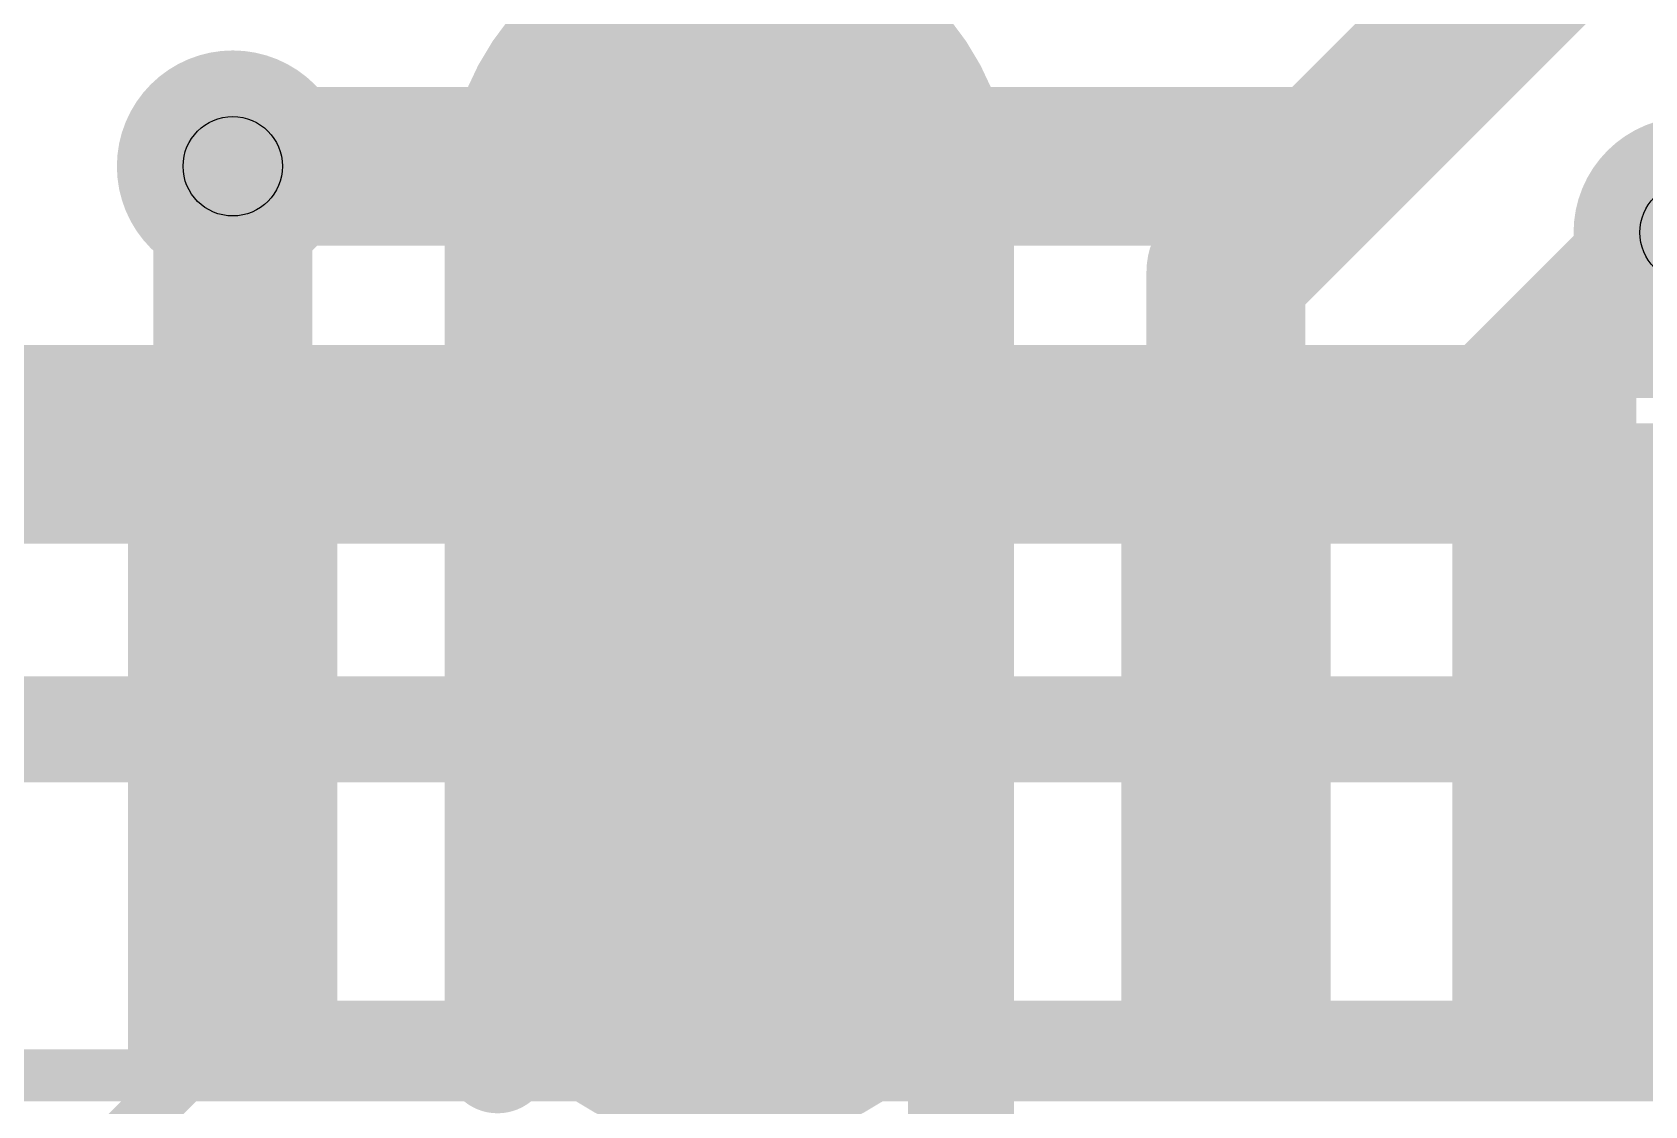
# Model space of a CAD drawing. Extents: x -25 to 82, y -12 to 21.
# Drawn here: x 24 to 30.18, y 4.14 to 8.26 of the extents above; entities that cross this region are included whole.
import ezdxf

# ---------------------------------------------------------------- set-up
doc = ezdxf.new("R2010")
doc.units = 0
for name, color, linetype in [('1', 12, 'CONTINUOUS'), ('16', 132, 'CONTINUOUS'), ('18', 110, 'CONTINUOUS'), ('29', 253, 'CONTINUOUS'), ('31', 253, 'CONTINUOUS'), ('39', 12, 'CONTINUOUS'), ('44', 253, 'CONTINUOUS'), ('51', 53, 'CONTINUOUS')]:
    doc.layers.add(name, color=color, linetype=linetype)

# ---------------------------------------------------------------- blocks, each defined once
blk = doc.blocks.new('RECT')
blk.add_solid([(-0.5, -0.5), (0.5, -0.5), (-0.5, 0.5), (0.5, 0.5)])
blk = doc.blocks.new('ROUNDV')
at = {"const_width": 0.5}
blk.add_lwpolyline([(0, -0.25, 1), (0, 0.25, 1), (0, -0.25)], format="xyb", dxfattribs=at)

msp = doc.modelspace()

# ---------------------------------------------------------------- linework, layer by layer
at = {"layer": '1'}
for points, const_width in [([(28.575, 7.3431), (29.8679, 8.636)], 0.6096), ([(26.67, 7.366), (26.67, 7.62)], 2.1844), ([(26.67, 5.08), (26.67, 7.366)], 2.1844), ([(24.765, 7.747), (24.765, 5.56)], 0.6096), ([(30.353, 7.493), (29.845, 6.985)], 0.6096), ([(28.575, 5.56), (28.575, 7.3431)], 0.6096), ([(26.289, 6.985), (26.67, 7.366)], 0.2032), ([(27.559, 3.81), (27.559, 7.239)], 0.4064), ([(29.845, 6.985), (29.845, 5.56)], 0.6096), ([(25.781, 4.318), (25.781, 6.985)], 0.4064), ([(25.781, 6.985), (26.289, 6.985)], 0.2032), ([(29.845, 5.56), (29.845, 5.461)], 0.6096), ([(29.845, 5.56), (29.746, 5.56)], 0.4064)]:
    msp.add_lwpolyline(points, dxfattribs=dict(at, const_width=const_width))
for points, const_width in [([(27.2161, 7.62, 1), (26.1239, 7.62)], 1.0922), ([(27.2161, 7.366, 1), (26.1239, 7.366)], 1.0922), ([(24.9174, 7.747, 1), (24.6126, 7.747)], 0.3048), ([(26.1239, 7.366, 1), (27.2161, 7.366)], 1.0922), ([(30.4608, 7.3852, 1), (30.2452, 7.6008)], 0.3048), ([(28.7274, 7.3431, 1), (28.4226, 7.3431)], 0.3048), ([(28.4672, 7.4509, 1), (28.6828, 7.2353)], 0.3048), ([(26.7059, 7.3301, 1), (26.6341, 7.4019)], 0.1016), ([(27.6606, 7.239, 1), (27.4574, 7.239)], 0.2032), ([(29.7372, 7.0928, 1), (29.9528, 6.8772)], 0.3048), ([(29.9974, 6.985, 1), (29.6926, 6.985)], 0.3048), ([(25.8826, 6.985, 1), (25.6794, 6.985)], 0.2032), ([(25.781, 7.0358, 1), (25.781, 6.9342)], 0.1016), ([(26.2531, 7.0209, 1), (26.3249, 6.9491)], 0.1016), ([(26.289, 6.9342, 1), (26.289, 7.0358)], 0.1016), ([(29.9974, 5.56, 1), (29.6926, 5.56)], 0.3048), ([(29.746, 5.6616, 1), (29.746, 5.4584)], 0.2032), ([(29.845, 5.4584, 1), (29.845, 5.6616)], 0.2032), ([(24.6126, 5.56, 1), (24.9174, 5.56)], 0.3048), ([(28.4226, 5.56, 1), (28.7274, 5.56)], 0.3048), ([(29.6926, 5.56, 1), (29.9974, 5.56)], 0.3048), ([(26.1239, 5.08, 1), (27.2161, 5.08)], 1.0922), ([(29.6926, 5.461, 1), (29.9974, 5.461)], 0.3048), ([(25.6794, 4.318, 1), (25.8826, 4.318)], 0.2032)]:
    msp.add_lwpolyline(points, format="xyb", dxfattribs=dict(at, const_width=const_width))
at = {"layer": '16'}
for points, const_width in [([(29.845, 8.636), (28.956, 7.747)], 0.6096), ([(28.956, 7.747), (24.765, 7.747)], 0.6096), ([(29.464, 6.604), (30.353, 7.493)], 0.6096), ([(29.845, 5.588), (31.75, 7.493)], 0.4064), ([(29.591, 4.445), (32.639, 7.493)], 0.2032), ([(22.359, 6.604), (29.464, 6.604)], 0.6096), ([(9.525, 5.588), (29.845, 5.588)], 0.4064), ([(22.86, 2.54), (24.765, 4.445)], 0.2032), ([(24.765, 4.445), (29.591, 4.445)], 0.2032)]:
    msp.add_lwpolyline(points, dxfattribs=dict(at, const_width=const_width))
for points, const_width in [([(24.765, 7.8994, 1), (24.765, 7.5946)], 0.3048), ([(28.956, 7.5946, 1), (28.956, 7.8994)], 0.3048), ([(28.8482, 7.8548, 1), (29.0638, 7.6392)], 0.3048), ([(30.4608, 7.3852, 1), (30.2452, 7.6008)], 0.3048), ([(29.464, 6.4516, 1), (29.464, 6.7564)], 0.3048), ([(29.3562, 6.7118, 1), (29.5718, 6.4962)], 0.3048), ([(29.7732, 5.6598, 1), (29.9168, 5.5162)], 0.2032), ([(29.845, 5.4864, 1), (29.845, 5.6896)], 0.2032), ([(24.765, 4.4958, 1), (24.765, 4.3942)], 0.1016), ([(24.8009, 4.4091, 1), (24.7291, 4.4809)], 0.1016), ([(29.5551, 4.4809, 1), (29.6269, 4.4091)], 0.1016), ([(29.591, 4.3942, 1), (29.591, 4.4958)], 0.1016)]:
    msp.add_lwpolyline(points, format="xyb", dxfattribs=dict(at, const_width=const_width))
at = {"layer": '39', "const_width": 0.1998}
msp.add_lwpolyline([(34.565, 4.26), (18.775, 4.26)], dxfattribs=at)
at = {"layer": '44'}
for centre in [(24.765, 7.747), (30.353, 7.493)]:
    msp.add_circle(centre, 0.1905, dxfattribs=at)
at = {"layer": '51', "const_width": 0.2032}
for points in [[(34.45, 6.96), (18.89, 6.96)], [(34.45, 6.46), (18.89, 6.46)]]:
    msp.add_lwpolyline(points, dxfattribs=at)

# ---------------------------------------------------------------- block references
at = {"layer": '1', "xscale": 0.6, "yscale": 2.2}
for p in [(24.765, 5.56), (26.035, 5.56), (27.305, 5.56), (28.575, 5.56), (29.845, 5.56)]:
    msp.add_blockref('RECT', p, dxfattribs=at)
at = {"layer": '18', "xscale": 0.889, "yscale": 0.889}
for p in [(24.765, 7.747), (24.765, 7.747), (30.353, 7.493), (30.353, 7.493)]:
    msp.add_blockref('ROUNDV', p, dxfattribs=at)
at = {"layer": '29', "xscale": 0.8032, "yscale": 2.4032}
for p in [(24.765, 5.56), (26.035, 5.56), (27.305, 5.56), (28.575, 5.56), (29.845, 5.56)]:
    msp.add_blockref('RECT', p, dxfattribs=at)
at = {"layer": '31', "xscale": 0.6, "yscale": 2.2}
for p in [(24.765, 5.56), (26.035, 5.56), (27.305, 5.56), (28.575, 5.56), (29.845, 5.56)]:
    msp.add_blockref('RECT', p, dxfattribs=at)
at = {"layer": '51', "xscale": 0.4902, "yscale": 1.5199}
for p in [(24.765, 5.6), (26.035, 5.6), (27.305, 5.6), (28.575, 5.6), (29.845, 5.6)]:
    msp.add_blockref('RECT', p, dxfattribs=at)

doc.saveas('drawing.dxf')
